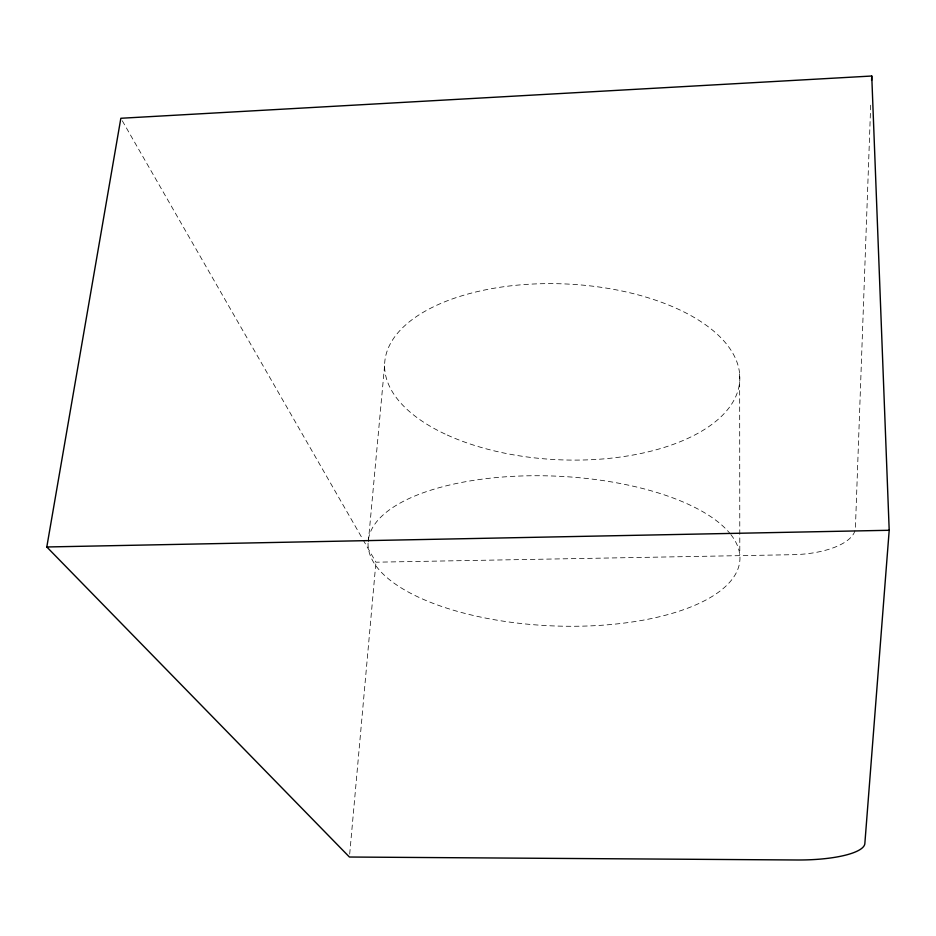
<?xml version="1.0" encoding="UTF-8"?>
<svg xmlns="http://www.w3.org/2000/svg" width="936" height="936" viewBox="0 0 936 936"><rect width="100%" height="100%" fill="white"/><g stroke="black" fill="none" stroke-linecap="round" stroke-linejoin="round"><path stroke-width="0.7" stroke-dasharray="4.68 3.51" d="M870.691 105.171L855.41 527.951A63.613 26.325 -0.9 0 1 792.581 554.697L375.944 562.197L363.589 540.692M349.69 854.112L375.944 562.197M368.328 541.839L384.567 365.999M122.3 120.802L362.864 539.428M739.651 374.107L739.803 554.814M730.887 534.62A186.124 74.88 2.6 0 1 578.963 626.219A186.124 74.88 2.6 0 1 368.234 540.54M368.433 539.136A186.124 74.88 2.6 0 1 529.542 475.78A186.124 74.88 2.6 0 1 730.08 533.614M447.232 435.029A177.77 87.972 2.6 0 0 736.936 393.682A177.77 87.972 2.6 0 0 502.398 286.919A177.77 87.972 2.6 0 0 447.232 435.029"/><path stroke-width="1.4" d="M871.591 80.391L871.755 76.015L120.849 118.275L46.8 546.975L349.432 857.025L796.864 859.985A68.667 17.456 0.6 0 0 864.852 843.488L889.2 530.279L871.755 76.015M46.8 546.975L889.2 530.279"/></g></svg>
